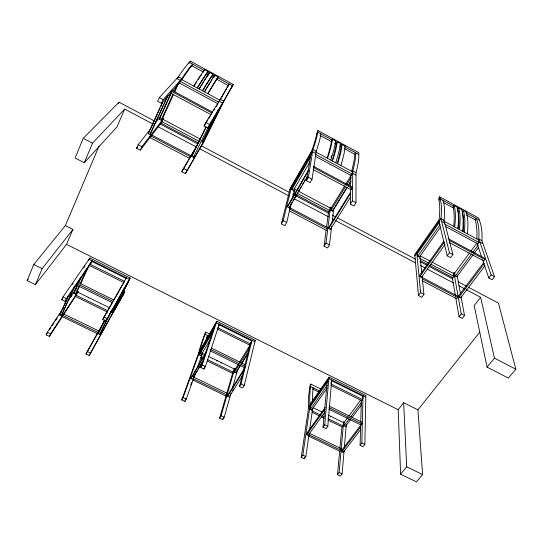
<?xml version="1.0" encoding="UTF-8"?>
<svg xmlns="http://www.w3.org/2000/svg" width="543" height="543" viewBox="0 0 543 543"><rect width="100%" height="100%" fill="white"/><g stroke="black" fill="none" stroke-linecap="round" stroke-linejoin="round"><path stroke-width="0.81" d="M311.166 152.556A152.746 13.718 -63 0 0 316.793 133.673L317.974 130.598L358.875 152.821L358.78 154.497A123.892 18.123 -62.6 0 1 356.018 172.654L355.964 202.695L353.9 205.987L350.337 204.087L352.393 200.788L352.78 170.909A123.96 17.627 -62.7 0 0 355.685 152.814L354.789 154.293A151.694 21.116 -62.9 0 1 351.647 171.249M350.337 204.087L350.547 188.971M350.581 186.453L350.853 174.765M360.674 424.056L360.084 445.246L363.091 446.713L364.862 444.425L365.853 395.433L329.017 377.12L310.284 403.965L302.858 455.102L301.25 457.328L304.236 458.76L305.852 456.541L309.157 433.429M328.922 409.232L361.061 425.013L361.91 423.879L361.957 422.196L329.146 406.062M330.979 385.462L361.726 400.707L362.541 399.6L363.043 395.582L361.842 442.952L360.084 445.246M360.722 422.366L361.346 400.327M344.337 447.846L346.258 424.674M347.751 417.56L344.289 422.25L344.086 425.8L349.068 419.081M360.81 429.296L343.251 452.468L341.818 451.783L341.92 450.059L360.905 424.911M344.119 450.371L342.09 473.93L340.413 476.102L337.468 474.691L339.137 472.512L343.604 421.918L344.289 422.25M308.662 436.104L339.993 451.321L340.828 450.208L340.929 448.498L308.858 433.009M327.911 420.051L342.226 427.049L343.013 425.997L343.604 421.918M313.168 169.545L351.016 189.731L351.966 188.197L352.047 187.023L313.63 166.348M351.016 189.731L351.104 188.557M315.178 156.228L351.192 175.606L352.135 174.072L352.78 170.909L356.018 172.654M331.189 381.926L331.02 383.962L362.541 399.6M328.02 381.206L327.314 380.86L323.037 427.205L326.092 428.692L327.796 426.35L331.705 380.005L331.305 380.568L362.636 396.132M323.037 427.205L324.734 424.857L329.017 377.12M337.468 474.691L339.653 451.131M339.884 448.606L341.839 427.579M312.245 409.476L312.089 410.868L320.384 414.927M309.632 430.131L312.707 408.241M326.139 230.246L324.056 246.149L327.531 247.961L329.465 244.873L331.637 226.485M332.133 222.311L333.707 208.94L347.038 187.26M327.538 381.892L310.793 405.838L310.386 409.307L327.225 385.286M325.087 411.784L308.139 435.472L306.693 434.773L306.89 433.09L325.216 407.379M321.375 389.283L310.854 384.077L310.141 385.13L309.836 387.6A120.804 30.422 -62.6 0 0 308.6 407.644L301.25 457.328M350.5 192.405L328.888 227.279L328.725 228.555L330.402 229.438L330.558 228.162M344.785 185.726L331.332 207.677L331.013 210.277L332.608 211.118L332.764 209.822M310.854 384.077L310.555 386.555A154.246 39.32 -62 0 0 310.101 405.499L310.793 405.838M327.422 228.874L327.585 227.598L289.935 207.799L289.643 209.021L327.422 228.874L326.492 230.381L289.487 210.949M293.688 193.43L328.875 212.035L329.764 210.582L330.096 207.989L330.544 207.263L331.332 207.677M324.056 246.149L325.99 243.054L330.544 207.263M328.875 212.035L329.044 210.738M326.581 226.899L328.556 211.831M291.15 203.795L286.704 222.521L284.851 225.684L281.322 223.845L290.179 188.496L311.383 151.558L306.449 180.71L310.073 182.645L312.049 179.271L316.25 151.205A124.761 11.966 -62.8 0 0 320.791 133.87M304.236 458.76L304.474 457.104M306.449 180.71L308.417 177.33L312.965 149.434A124.836 11.451 -62.8 0 0 317.655 132.159L317.974 130.598M292.31 198.914L294.822 188.326M294.096 190.308L294.394 189.066L296.621 190.254M308.546 169.966L287.838 205.695L287.539 206.91L289.243 207.799L289.534 206.584M244.411 366.973L239.504 386.419L242.66 387.953L244.214 385.489L255.244 340.339L216.813 321.232L200.272 349.936L183.134 397.557L181.735 399.947L184.858 401.447L186.269 399.057L195.046 374.324M309.802 161.99L293.424 190.376L291.801 189.521L292.412 187.05L311.573 153.723M281.322 223.845L283.168 220.675L291.605 186.622L292.412 187.05M210.08 350.771L244.465 367.659L245.219 366.444L245.606 364.896L211.302 348.022M217.234 328.97L250.106 345.273L252 340.305L241.051 383.949L239.504 386.419M244.825 365.351L250.14 344.282M250.106 345.273L250.914 342.076L250.554 342.667M236.32 371.487L235.967 372.803L240.848 364.903M232.363 388.388L237.556 369.858M238.506 363.796L235.418 368.812L234.535 372.104L238.961 364.916M207.304 360.993L232.777 373.448L233.47 372.322L234.366 369.03L208.139 356.181M230.999 393.2L224.178 417.248L222.698 419.59L219.616 418.11L221.089 415.768L234.712 368.466L235.418 368.812M242.382 375.783L229.071 397.103L227.578 396.383L228.006 394.781L244.798 367.794M232.967 372.036L219.616 418.11M226.933 394.951L227.361 393.363L193.878 377.188L193.342 378.743L226.933 394.951L226.187 396.146L192.684 379.869M232.777 373.448L233.497 370.815M222.698 419.59L223.159 417.981M214.967 324.999L200.706 367.523L203.91 369.077L205.397 366.552L219.297 324.056L217.933 327.762L250.832 344.086M203.91 369.077L204.704 366.668M200.706 367.523L202.186 364.991L216.813 321.232M202.105 353.975L201.229 356.547L203.476 357.647M197.598 367.143L202.661 352.76L201.942 352.407L200.842 355.617L211.044 338.011M203.428 360.457L192.398 379.347L190.885 378.62L206.639 350.921M214.858 326.832L200.503 351.701L199.39 354.905L213.82 329.94M210.236 334.271L205.743 332.051L204.942 334.332A157.775 15.034 -62.6 0 0 199.776 351.348L200.503 351.701M205.743 332.051L204.304 335.445A123.505 11.62 -62.9 0 0 198.453 353.642L181.735 399.947M184.858 401.447L185.699 399.091M190.729 384.96L191.564 382.605M193.518 377.113L194.36 374.758M154.192 120.845L119.019 102.213L83.201 138.37L75.144 158.02L84.308 162.737L117.037 126.852L124.686 109.068L153.16 124.13M65.377 225.589L72.945 229.39L66.504 244.37L35.444 284.641L27.15 280.588L33.761 264.522L65.377 225.589L99.05 146.013M84.308 162.737L92.48 143.189L124.686 109.068M35.444 284.641L42.15 268.649L72.945 229.39M118.354 103.774L119.019 102.213M62.71 316.012L49.447 336.436L46.162 334.861L47.309 332.268L63.456 307.745M90.471 264.027L65.126 301.372L61.759 299.729L62.974 296.987L89.867 258.006L130.144 278.036L115.374 308.207L89.215 355.502L85.977 353.948L104.996 319.854M49.447 336.436L50.601 333.85L78.097 291.618L77.344 291.252L75.416 294.143L79.244 285.693M65.126 301.372L66.348 298.63L92.113 260.749L90.939 263.335M74.934 286.107L61.291 315.775L59.703 315.008L67.929 296.621M61.671 311.302L59.703 315.008M62.357 309.775L63.388 307.481M64.067 305.953L67.156 299.071M61.291 315.775L74.357 286.697M149.922 137.617L140.318 150.133L136.592 148.191L138.139 144.743L150.716 128.8M222.08 104.466A155.101 3.204 -63 0 1 231.705 87.382L233.286 84.464L190.362 61.142L189.331 62.357A127.788 9.998 -63.2 0 0 178.416 76.76L159.296 97.652L157.646 101.324L161.481 103.367L171.568 91.998M76.76 283.555L76.156 284.899L112.279 302.641L112.917 301.331L76.76 283.555L77.676 282.211L113.718 299.933M62.737 315.381L62.187 316.603L97.346 333.68L98.799 330.945L63.667 313.976L62.737 315.381L97.971 332.391M73.97 292.616L74.248 291.998M74.805 290.763L77.5 284.783M78.538 282.482L80.262 278.654M88.448 260.511L89.032 259.215L129.431 279.292L113.453 311.94L89.215 355.502M77.371 285.713L73.902 293.403L74.676 292.243M78.409 283.405L81.531 276.489M89.174 259.547L89.867 258.006M140.318 150.133L141.872 146.698L163.518 118.625L162.676 118.177L161.108 120.207L159.404 119.304L171.33 93.152M161.481 103.367L163.138 99.702L181.871 78.62A127.714 9.435 -63.2 0 1 192.622 64.149L191.876 65.771A156.201 11.294 -63.1 0 0 181.505 80.194M80.289 283.392L86.894 268.799M168.045 95.554L150.024 134.494L148.232 133.551L162.717 101.561M149.705 131.033L148.232 133.551M150.391 129.519L157.273 114.329M157.959 112.808L160.022 108.254M160.714 106.733L162.778 102.172M77.344 291.252L79.427 286.663M80.466 284.369L89.133 265.249M78.097 291.618L75.334 296.369L107.575 312.137M89.941 264.156L124.442 281.274L123.824 282.55L89.351 265.459L89.941 264.156L91.821 261.393L126.085 278.416L126.397 277.785L102.586 319.617L105.905 321.239L128.196 281.824M150.024 134.494L167.312 96.45M149.787 137.46L151.314 134.793L190.973 155.644L189.541 158.346L149.787 137.46L150.554 136.456M150.811 135.906L151.314 134.793M211.064 114.668L170.366 92.955L171.201 91.122L171.921 90.253L212.449 112.062L211.336 114.111M171.921 90.253L170.366 92.955M159.561 118.116L170.95 93.124M177.493 78.776L178.416 76.76L181.871 78.62L179.238 82.943L217.906 103.754M161.108 120.207L173.061 94.075M174.113 91.774L177.629 84.09M162.676 118.177L173.522 94.502M174.568 92.215L178.769 83.045M198.616 143.026L160.857 123.057L163.518 118.625M188.835 63.443L189.331 62.357L204.344 70.509M189.622 62.757L190.362 61.142M88.183 298.066L88.468 297.455M204.202 70.773L204.711 69.694L207.989 71.479L207.222 73.088A155.868 8.247 -63.1 0 0 197.53 87.79M208.98 74.038L209.747 72.429L213.019 74.208L212.245 75.816A155.726 7.229 -63.1 0 0 202.777 90.613M208.091 93.484A155.59 6.197 -63.1 0 1 217.343 78.579L218.11 76.977L214.845 75.206L214.078 76.807A155.678 6.855 -63.1 0 0 213.419 77.758M111.885 309.795L99.776 334.407L98.208 333.653L104.758 320.166M104.847 320.234L98.208 333.653M105.905 321.239L130.144 278.036M99.776 334.407L110.718 311.954M122.127 291.842L112.211 312.15L123.777 288.937M227.232 87.667A155.189 3.862 -63 0 1 228.46 85.624L229.248 84.036A126.872 3.224 -63.1 0 0 220.302 99.342L205.804 122.46L204.053 126.044L207.82 128.053L222.589 103.604L203.394 142.429L185.367 173.645L181.701 171.731L200.184 139.972M113.453 311.94A125.603 3.509 -63.1 0 0 122.989 295.229L123.56 294.055L122.141 293.356M124.177 293.098L124.754 291.93L123.247 291.184M194.007 156.221L193.389 157.287L191.625 156.357L206.13 126.811M205.98 127.34L191.625 156.357M180.011 81.253L218.72 102.098L220.302 99.342L223.702 101.181L202.838 143.393M185.367 173.645L204.372 140.277L203.544 139.836L202.281 142.001L201.168 141.411M193.389 157.287L209.584 124.476L223.702 101.181A126.797 2.674 -63.1 0 1 232.492 85.794L233.286 84.464M202.281 142.001L218.218 109.713M203.544 139.836L218.286 109.978M231.705 87.382L232.492 85.794L217.526 77.669M122.989 295.229L124.754 291.93M85.977 353.948L97.584 333.348M98.833 331.135L105.05 320.099M316.793 133.673L317.655 132.159L331.929 139.911M102.586 319.617L112.204 302.879M113.874 299.967L123.906 282.503M204.304 335.445L204.942 334.332L207.697 335.689A157.68 15.686 -62.6 0 0 206.075 340.542M289.908 189.588L312.965 149.434L316.25 151.205L315.802 151.986L352.312 171.669M206.611 338.017A123.437 12.122 -62.9 0 1 207.059 336.803L207.697 335.689M291.801 189.521L310.677 156.737M198.453 353.642L216.358 322.596L254.898 341.751M202.661 352.76L202.329 353.33L205.234 354.755M287.539 206.91L308.736 170.359M290.804 204.399L292.073 202.213M292.921 200.761L293.77 199.301M294.611 197.842L295.887 195.656M296.729 194.204L297.578 192.745M298.426 191.292L299.695 189.107M300.544 187.647L301.385 186.188M302.234 184.735L303.503 182.55M304.351 181.09L305.2 179.638M289.243 207.799L307.501 176.4M190.885 378.62L206.13 352.434M194.204 375.613L197.17 370.536M198.012 369.084L202.247 361.828M330.741 160.042A124.306 14.193 -62.7 0 0 335.506 140.868L332.384 139.171L331.508 140.671A152.427 16.528 -62.9 0 1 327.205 157.823M335.75 162.744A124.198 14.966 -62.7 0 0 340.298 143.467L337.183 141.777L336.3 143.277A152.291 17.457 -62.9 0 1 332.201 160.511M181.701 171.731L188.061 160.979M188.91 159.547L189.758 158.115M191.034 155.963L191.883 154.531M192.731 153.099L197.394 145.219M212.157 358.882L212.496 358.312M340.828 165.479A124.089 15.747 -62.7 0 0 345.151 146.108L342.042 144.418L341.16 145.911A152.162 18.408 -62.9 0 1 337.264 163.239M216.623 361.075L216.962 360.504M221.015 363.226L221.354 362.656M345.647 184.308L350.853 175.81M331.013 210.277L345.423 186.778M346.733 184.64L351.104 177.52M233.673 370.156L234.712 368.466M239.382 362.364L249.956 345.172M348.368 185.095L350.588 181.477M332.608 211.118L347.038 187.647M348.355 185.509L350.975 181.24M240.291 362.758L249.59 347.663M254.355 341.778L255.244 340.339M236.857 370.984L240.203 365.568M241.968 362.704L247.269 354.117M241.73 363.471L248.382 352.692M328.725 228.555L350.405 193.593M226.621 394.557L227.361 393.363M330.402 229.438L350.344 197.36M227.578 396.383L243.963 370.061M232.594 390.539L233.483 389.114M204.053 126.044L205.397 123.899M206.292 122.467L207.636 120.322M208.532 118.89L210.331 116.026M213.915 110.304L214.811 108.871M216.155 106.727L217.499 104.582M63.619 314.601L75.823 295.826M68.065 300.734L75.939 288.869M46.162 334.861L47.546 332.75M49.393 329.94L50.777 327.836M52.162 325.725L54.008 322.915M55.4 320.804L57.246 317.994M71.099 296.912L72.022 295.507M89.351 265.459L91.231 262.69M61.759 299.729L62.703 298.351M72.199 284.559L73.149 283.181M83.595 268.011L85.013 265.941M482.571 259.724L488.802 277.962L492.175 279.76L494.517 276.733L481.899 240.651A121.123 37.08 -62.2 0 0 479.191 219.996L478.661 218.021L439.633 196.817L438.669 198.215L438.995 200.102A149.359 37.162 -62.8 0 1 438.887 221.449M309.836 387.6L310.555 386.555L319.243 390.845M438.995 200.102L439.959 198.69L439.633 196.817M308.6 407.644L328.888 378.607L365.819 396.96M414.866 255.834L440.916 218.551A122.019 30.999 -62.3 0 0 439.959 198.69L454.05 206.34M440.237 227.497L419.379 257.172L417.832 256.357L417.553 253.486L439.667 221.87M417.832 256.357L440.115 224.585M457.756 228.623A121.53 33.367 -62.2 0 0 457.063 207.012L454.084 205.397L453.1 206.795A149.053 39.748 -62.8 0 1 453.826 226.2M311.77 409.985L327.198 388.041M462.521 231.196A121.428 34.073 -62.2 0 0 461.631 209.496L458.659 207.881L457.674 209.272A148.931 40.603 -62.8 0 1 458.584 228.766M467.36 233.802A121.327 34.786 -62.2 0 0 466.261 212.008L463.294 210.399L462.303 211.79A148.802 41.465 -62.8 0 1 463.403 231.359M443.706 241.472L419.685 275.158L419.82 276.563L421.436 277.412L445.084 244.37M306.693 434.773L325.067 409.028M419.82 276.563L444.418 242.11M330.354 416.861L330.741 416.332M422.074 276.19L423.961 294.374L421.836 297.292L418.49 295.548L420.608 292.623L416.786 253.079L417.553 253.486M447.235 255.821L449.482 252.712L440.916 218.551L444.045 220.234L452.923 254.545L450.663 257.654L447.235 255.821L438.696 220.254L414.75 254.565L418.49 295.548M476.883 238.872A148.354 43.922 -62.8 0 0 475.24 219.772L476.238 218.388A121.191 36.625 -62.2 0 1 478.817 238.988L491.13 274.928L494.517 276.733M429.106 265.16L452.923 277.758L453.928 276.407L453.398 273.421L453.894 272.742L454.647 273.143L455.19 276.129L456.704 276.937L473.238 254.674M445.219 226.329L477.955 243.943L479.007 242.517L478.288 239.694L478.817 238.988L481.899 240.651M348.742 416.223L360.627 400.143M454.647 273.143L469.546 252.984M471.039 250.968L476.998 242.904M350.561 417.065L361.516 402.275M455.19 276.129L471.697 253.852M472.702 252.502L478.207 245.069L477.433 244.655L477.08 243.237M345.463 426.472L350.445 419.759M351.945 417.743L361.414 404.983M474.243 253.323L478.75 247.255M448.036 238.526L484.512 258.156L484.865 259.527L483.799 260.945L449.4 242.606M483.548 262.785L458.706 295.677L458.964 297.143L460.559 297.978L485.014 265.717M421.592 277.14L457.382 295.955L457.64 297.421L456.588 298.813L422.21 280.758M341.818 451.783L360.864 426.594M458.964 297.143L484.404 263.504M150.934 136.3L161.556 122.467M160.857 123.057L162.031 121.523M461.027 296.607L464.523 315.578L462.331 318.422L459.032 316.705L461.224 313.854L453.894 272.742M488.802 277.962L491.13 274.928M466.389 289.772L480.63 297.299L474.188 305.614L487.064 367.102L508.329 378.064L515.85 369.226L498.46 303.143L468.528 287.288M398.209 409.7L403.659 402.702L417.94 409.85L422.597 474.575L416.42 481.858L400.612 474.175L398.209 409.7L66.504 244.37M136.592 148.191L137.617 146.881M159.404 119.304L160.592 117.79M154.904 123.485L160.144 116.84M417.94 409.85L479.89 332.017M27.15 280.588L28.202 279.272M179.835 82.584L172.688 90.735M179.238 82.943L180.717 81.145M487.064 367.102L494.463 358.142L480.63 297.299M400.612 474.175L406.7 466.81L403.659 402.702M47.309 332.268L50.601 333.85M87.206 351.416L90.45 352.97M183.134 397.557L186.269 399.057M221.089 415.768L224.178 417.248M302.858 455.102L305.852 456.541M339.137 472.512L342.09 473.93M308.668 434.685L340.828 450.208M62.974 296.987L66.348 298.63M103.883 316.936L107.209 318.558M202.186 364.991L205.397 366.552M241.051 383.949L244.214 385.489M324.734 424.857L327.796 426.35M361.842 442.952L364.862 444.425M77.819 292.236L109.089 307.555M313.236 407.752L322.237 412.164M328.583 415.273L343.217 422.44M73.142 293.03L76.176 294.516M110.711 311.417L112.958 312.517M198.663 354.552L201.562 355.97M233.823 371.758L236.68 373.156M309.686 408.967L312.469 410.325M343.4 425.468L346.149 426.805M75.898 295.134L107.412 310.555M207.229 359.48L233.47 372.322M321.89 415.666L324.157 416.773M327.924 418.612L343.013 425.997M200.564 357.701L202.81 358.794M312.082 412.313L319.623 415.999M321.13 416.732L324.144 418.205M406.7 466.81L422.597 474.575M210.806 349.536L245.219 366.444M329.004 407.712L361.91 423.879M33.761 264.522L42.15 268.649M75.837 290.512L75.083 290.145A161.807 13.88 -63.4 0 0 75.857 289.195M113.887 309.164L114.634 309.524A160.524 4.548 -63.1 0 0 123.56 294.055M207.059 336.803L208.553 337.542M312.476 388.91L319.27 392.263M218.951 324.66L251.64 340.895M494.463 358.142L515.85 369.226M83.201 138.37L92.48 143.189M138.139 144.743L141.872 146.698M183.344 168.371L187.016 170.292M283.168 220.675L286.704 222.521M325.99 243.054L329.465 244.873M420.608 292.623L423.961 294.374M461.224 313.854L464.523 315.578M150.54 135.798L190.342 156.71M422.481 278.946L457.64 297.421M163.158 119.426L200.666 139.3M298.114 191.041L330.096 207.989M420.106 255.78L430.463 261.271M431.943 262.052L453.398 273.421M161.59 121.456L199.383 141.458M293.804 191.55L295.297 192.337M297.55 193.532L329.764 210.582M419.658 258.271L428.597 263.002M430.837 264.183L453.928 276.407M420.18 260.436L427.619 264.373M160.178 124.014L197.598 143.827M201.344 145.809L289.657 192.575M292.65 194.156L328.569 213.182M332.316 215.164L335.309 216.745M337.556 217.94L415.388 259.154M419.875 261.529L427.361 265.493M428.861 266.287L452.808 278.966M458.048 281.742L466.281 286.1M157.66 126.505L196.627 147.112M199.62 148.694L288.795 195.853M294.041 198.629L328.508 216.854M332.255 218.836L333.755 219.63M335.255 220.424L415.436 262.826M420.682 265.595L425.176 267.977M427.422 269.165L453.649 283.032M458.896 285.808L464.889 288.978M159.296 97.652L163.138 99.702M205.804 122.46L209.584 124.476M308.417 177.33L312.049 179.271M352.393 200.788L355.964 202.695M449.482 252.712L452.923 254.545M449.02 240.25L484.865 259.527M313.413 167.461L351.966 188.197M171.201 91.122L211.879 113.005M181.484 79.461L219.895 100.17M443.536 220.96L478.288 239.694M176.916 78.525L180.405 80.405M219.128 101.269L222.562 103.116M312.49 151.694L315.802 153.479M352.604 173.305L355.862 175.056M441.371 221.245L444.52 222.942M479.537 241.805L482.639 243.481M315.347 154.26L352.135 174.072M444.751 224.076L479.007 242.517M191.876 65.771L203.584 72.124M206.51 73.712L207.976 74.506M211.634 76.488L213.827 77.683M216.026 78.871L228.46 85.624M319.929 135.377L331.793 141.818M334.766 143.427L336.246 144.234M339.959 146.243L341.438 147.051M344.405 148.66L354.789 154.293M443.461 202.525L453.805 208.139M466.369 214.96L475.24 219.772M207.27 72.104L209.469 73.298M212.401 74.886L214.6 76.081M335.642 141.927L337.128 142.734M340.094 144.35L341.581 145.157M344.554 146.766L358.78 154.497M457.009 207.949L458.489 208.75M465.887 212.768L479.191 219.996M477.433 244.655L481.763 257.341M457.063 275.172L460.566 294.136M452.197 277.086L455.468 296.071M455.753 297.72L459.032 316.705M420.017 256.357L421.735 272.885M312.442 401.182A154.158 39.91 -61.9 0 1 313.202 387.858M337.183 141.777A124.272 14.464 -62.7 0 1 332.492 160.986M332.384 139.171A124.381 13.69 -62.7 0 1 327.47 158.278M342.042 144.418A124.157 15.245 -62.7 0 1 337.576 163.728M331.597 155.766A152.339 17.132 -62.9 0 1 331.047 157.633M197.204 87.932A127.225 6.835 -63.2 0 1 207.989 71.479M199.362 88.774A155.821 7.894 -63.1 0 1 201.12 85.923M201.46 85.38A155.821 7.894 -63.1 0 1 202.125 84.314M202.451 83.798A155.821 7.894 -63.1 0 1 203.408 82.298M204.317 80.88A155.821 7.894 -63.1 0 1 206.028 78.28M206.829 77.099A155.821 7.894 -63.1 0 1 208.302 74.982M202.471 90.776A127.11 5.987 -63.2 0 1 213.019 74.208M199.043 88.93A127.184 6.536 -63.2 0 1 209.747 72.429M193.763 86.086A127.3 7.385 -63.2 0 1 204.711 69.694M220.702 99.009A155.189 3.862 -63 0 1 222.27 96.233M222.576 95.697A155.189 3.862 -63 0 1 225.08 91.326M225.834 90.029A155.189 3.862 -63 0 1 226.553 88.808M204.392 91.815A127.069 5.681 -63.2 0 1 214.845 75.206M207.813 93.654A126.994 5.131 -63.1 0 1 218.11 76.977M194.475 85.36A155.956 8.912 -63.1 0 1 195.195 84.213M195.548 83.656A155.956 8.912 -63.1 0 1 196.247 82.563M198.229 79.502A155.956 8.912 -63.1 0 1 200.062 76.76M200.917 75.511A155.956 8.912 -63.1 0 1 201.738 74.343M204.684 91.645A155.678 6.855 -63.1 0 1 210.399 82.36M211.213 81.09A155.678 6.855 -63.1 0 1 211.987 79.896M458.659 207.881A121.496 33.618 -62.2 0 1 459.419 229.526M454.084 205.397A121.598 32.913 -62.2 0 1 454.647 226.947M463.294 210.399A121.388 34.331 -62.2 0 1 464.258 232.132M442.952 200.319A121.951 31.467 -62.3 0 1 444.045 220.234"/></g></svg>
